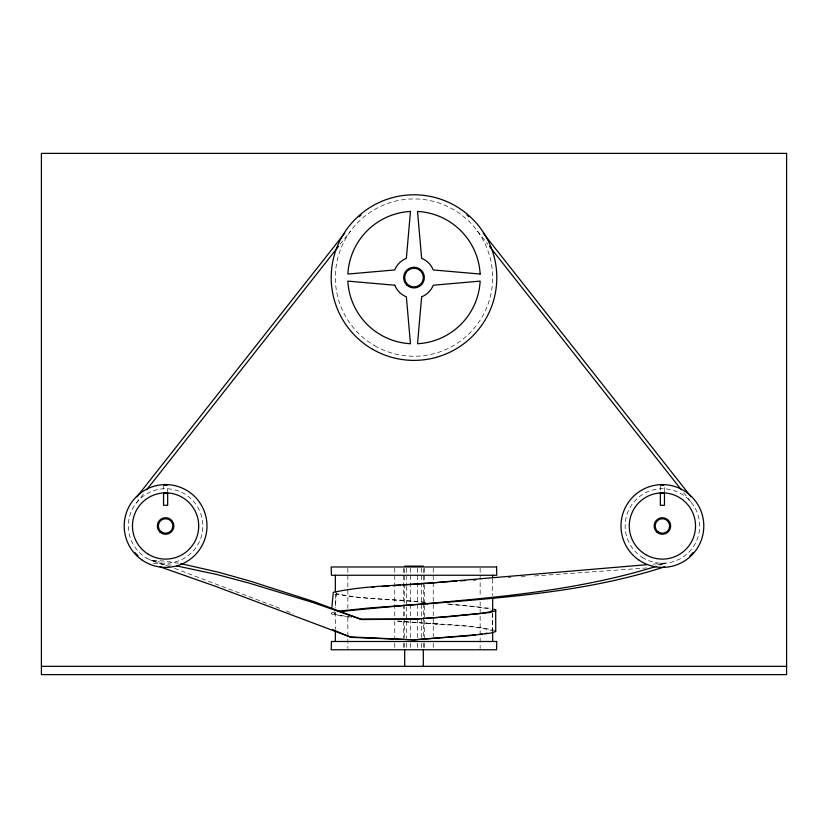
<?xml version="1.0" encoding="UTF-8"?>
<svg xmlns="http://www.w3.org/2000/svg" width="828" height="828" viewBox="0 0 828 828"><rect width="100%" height="100%" fill="white"/><g stroke="black" fill="none" stroke-linecap="round" stroke-linejoin="round"><path stroke-width="0.62" stroke-dasharray="4.14 3.1" d="M167.67 492.929L167.67 485.922M664.47 491.749L664.47 485.922M336.551 592.651L335.164 607.576M349.157 617.191L333.011 614.583L331.324 613.714L331.542 611.157M351.755 617.108L336.24 614.759L334.626 613.952L335.05 608.849M492.453 631.536L492.422 613.465M331.324 613.714L331.686 612.844L335.992 611.613M334.626 613.952L334.967 613.134M136.33 502.917L144.331 492.784M340.153 244.281L350.544 231.095M659.719 565.162L665.536 563.112L653.054 564.168M657.567 564.799L665.536 563.112M646.937 567.946L532.435 576.102M508.33 577.727L510.876 577.551M521.019 576.868L526.091 576.536M169.916 566.766L151.027 560.277L163.064 560.97L178.403 563.154M153.439 563.413L170.992 565.089M425.582 602.401L358.4 597.464L334.636 594.1M437.639 623.929L395.256 621M425.685 623.091L437.494 623.939M397.937 620.99C430.384 624.892 464.001 623.153 495.837 630.688M425.116 602.339C395.743 598.551 365.127 600.321 336.282 593.479M425.219 623.039C447.555 625.637 470.821 624.643 492.536 630.708M448.942 604.067L490.321 608.301M447.534 604.057L475.22 606.613L490.735 609.18M151.027 560.277L159.493 562.005M174.542 568.401L274.606 606.324M275.786 606.789L280.475 608.642M286.302 610.971L293.288 613.765M477.456 231.095L487.847 244.281M683.669 492.784L691.67 502.917M660.33 485.922L660.33 492.929M163.53 484.639L163.53 491.749M492.66 579.072L492.66 595.632M492.66 613.476L492.66 631.309M480.147 568.267L480.147 596.729M480.147 601.904L480.147 648.479M433.241 568.267L433.241 636.835M433.241 643.304L433.241 648.479M424.35 568.267L424.35 583.792M424.35 585.085L424.35 604.492M424.35 605.785L424.35 638.129M424.35 643.304L424.35 648.479M423.315 568.712L423.315 581.556M423.315 582.85L423.315 602.111M423.315 603.395L423.315 616.239M423.315 617.522L423.315 638.077M423.315 643.211L423.315 648.355M421.638 568.267L421.638 638.129M421.638 643.304L421.638 648.479M417.529 568.267L417.529 638.129M417.529 643.304L417.529 648.479M410.471 568.267L410.471 638.129M410.471 643.304L410.471 648.479M406.362 568.267L406.362 585.085M406.362 586.379L406.362 605.785M406.362 607.079L406.362 620.017M406.362 621.31L406.362 638.129M406.362 643.304L406.362 648.479M404.685 568.712L404.685 582.85M404.685 584.133L404.685 603.395M404.685 604.678L404.685 617.522M404.685 618.806L404.685 638.077M404.685 643.211L404.685 648.355M403.65 568.267L403.65 620.017M403.65 621.31L403.65 638.129M403.65 643.304L403.65 649.773M394.759 568.267L394.759 620.017M394.759 621.31L394.759 638.129M394.759 643.304L394.759 648.479M347.853 568.267L347.853 608.373M347.853 617.429L347.853 648.479M335.34 594.359L335.34 607.1M335.34 612.192L335.34 628.752M146.97 558.248A37.26 37.26 0 0 0 202.86 525.987A37.26 37.26 0 0 0 146.97 493.716A37.26 37.26 0 0 0 146.97 558.248M642.166 557.275A37.26 37.26 0 0 0 699.608 527.871A37.26 37.26 0 0 0 645.426 492.815A37.26 37.26 0 0 0 642.166 557.275M374.67 345.711A78.66 78.66 0 0 0 492.66 277.587A78.66 78.66 0 0 0 374.67 209.463A78.66 78.66 0 0 0 374.67 345.711"/><path stroke-width="1.24" d="M331.749 608.611L333.27 592.362C369.795 584.465 407.883 585.903 444.967 581.763L646.813 564.696M492.381 610.008L492.298 610.836L490.507 611.675L481.906 613.331L437.091 617.471L414 619.137L361.608 619.551L314.185 601.718L250.491 581.204L218.716 572.283L180.825 563.63M493.974 609.16L495.693 609.988L495.61 610.816L490.104 612.482L449.438 616.643L414 619.137L360.449 619.065L312.56 602.401L248.752 583.005L216.988 574.539L176.84 565.938M136.93 496.81L344.748 233.103M146.722 489.741L338.559 246.309M656.231 566.383C554.118 597.93 446.52 600.114 341.064 611.53M664.646 566.818C588.025 591.678 506.715 597.371 426.875 603.86M485.115 633.534L487.164 633.203M338.021 611.199L369.599 607.938L427.496 603.778M478.698 634.445L482.031 634.031M475.375 634.848L414 639.837L351.144 637.384L332.452 629.601M371.596 587.435L374.152 587.207M381.822 586.545L389.129 585.955M392.772 585.665L400.4 585.106M402.936 584.92L456.456 581.08M473.202 580.024L475.707 579.869M460.316 580.832L465.471 580.511M163.53 484.639L165.207 484.587M660.33 484.639L662.4 484.587M167.059 484.608L164.016 484.618L167.67 484.639M663.859 484.608L660.816 484.618L664.47 484.639M404.685 566.145L423.315 566.145M41.4 666.333L786.6 666.333M660.941 484.608L663.984 484.618L661.241 484.597M164.141 484.608L167.184 484.618L164.441 484.597M165.6 484.587L166.759 484.597M662.793 484.587L663.559 484.597M160.073 566.828L216.139 586.555L349.996 636.898L414 639.837L469.631 635.676L490.248 633.182L495.755 631.516L495.693 609.988M483.252 233.103L691.069 496.81M489.441 246.309L681.278 489.741M492.66 575.253L492.66 577.799M492.66 598.189L492.66 610.919M492.66 632.582L492.66 641.493M423.315 649.638L423.315 666.333M404.685 649.638L404.685 666.333M335.34 575.253L335.34 591.813M335.34 630.036L335.34 641.493M138.059 555.774A40.572 40.572 0 0 1 134.829 552.431M693.202 552.4A40.572 40.572 0 0 1 689.838 555.867M359.104 216.719A81.972 81.972 0 0 1 361.018 215.042M466.982 215.042A81.972 81.972 0 0 1 468.896 216.719M331.438 641.493L331.2 649.773L496.562 649.773L496.8 641.493L331.438 641.493M410.471 211.44L406.362 258.346A20.7 20.7 0 0 0 394.759 269.949L347.853 274.047A66.24 66.24 0 0 1 410.471 211.44M421.638 296.828L417.529 343.734A66.24 66.24 0 0 0 480.147 281.116L433.241 285.225A20.7 20.7 0 0 1 421.638 296.828M163.602 492.929L163.53 505.287L167.67 505.287L167.67 492.929L163.602 492.929M660.402 492.929L660.33 505.287L664.47 505.287L664.47 492.929L660.402 492.929M786.6 153.387L41.4 153.387L41.4 674.613L786.6 674.613L786.6 153.387M496.562 566.973L331.2 566.973L331.438 575.253L496.8 575.253L496.562 566.973M480.147 274.047L433.241 269.949A20.7 20.7 0 0 0 421.638 258.346L417.529 211.44A66.24 66.24 0 0 1 480.147 274.047M394.759 285.225L347.853 281.116A66.24 66.24 0 0 0 410.471 343.734L406.362 296.828A20.7 20.7 0 0 1 394.759 285.225M658.777 532.259A7.245 7.245 0 0 0 669.645 525.987A7.245 7.245 0 0 0 658.777 519.715A7.245 7.245 0 0 0 658.777 532.259M161.977 532.259A7.245 7.245 0 0 0 172.845 525.987A7.245 7.245 0 0 0 161.977 519.715A7.245 7.245 0 0 0 161.977 532.259M409.342 285.65A9.315 9.315 0 0 0 423.315 277.587A9.315 9.315 0 0 0 409.342 269.514A9.315 9.315 0 0 0 409.342 285.65M645.84 554.667A33.12 33.12 0 0 0 695.52 525.987A33.12 33.12 0 0 0 645.84 497.297A33.12 33.12 0 0 0 645.84 554.667M656.542 531.835A8.28 8.28 0 0 0 670.401 528.129A8.28 8.28 0 0 0 660.258 517.986A8.28 8.28 0 0 0 656.542 531.835M639.019 560.152A41.4 41.4 0 0 0 703.676 529.154A41.4 41.4 0 0 0 644.505 488.655A41.4 41.4 0 0 0 639.019 560.152M148.15 554.139A33.12 33.12 0 0 0 198.699 527.022A33.12 33.12 0 0 0 149.94 496.8A33.12 33.12 0 0 0 148.15 554.139M159.742 531.835A8.28 8.28 0 0 0 173.601 528.129A8.28 8.28 0 0 0 163.458 517.986A8.28 8.28 0 0 0 159.742 531.835M142.219 560.152A41.4 41.4 0 0 0 206.876 529.154A41.4 41.4 0 0 0 147.705 488.655A41.4 41.4 0 0 0 142.219 560.152M372.6 349.292A82.8 82.8 0 0 0 496.8 277.587A82.8 82.8 0 0 0 372.6 205.882A82.8 82.8 0 0 0 372.6 349.292M406.683 284.904A10.35 10.35 0 0 0 423.998 280.268A10.35 10.35 0 0 0 411.319 267.589A10.35 10.35 0 0 0 406.683 284.904"/></g></svg>
